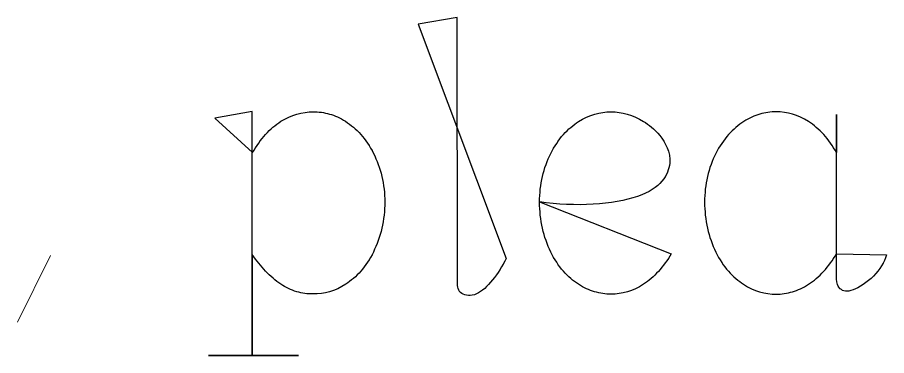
# Model space of a CAD drawing. Header units: centimetres. Extents: x -10.1 to 10.1, y -7.4 to 7.5.
# Drawn here: x -4.898 to -4.015, y 5.401 to 5.745 of the extents above; entities that cross this region are included whole.
import ezdxf

# ---------------------------------------------------------------- set-up
doc = ezdxf.new("R2010")
doc.units = ezdxf.units.CM
doc.header["$MEASUREMENT"] = 0
doc.layers.add('Layer 1', color=7, linetype='Continuous')

msp = doc.modelspace()

# ---------------------------------------------------------------- linework, layer by layer
at = {"layer": 'Layer 1', "color": 7}
for points, knots in [([(-4.49084, 5.73864), (-4.49084, 5.73864), (-4.45121, 5.74549), (-4.45121, 5.74549), (-4.45121, 5.74549), (-4.45121, 5.74549), (-4.45102, 5.47575), (-4.45102, 5.47575), (-4.45102, 5.47575), (-4.45102, 5.47175), (-4.45025, 5.46699), (-4.44644, 5.46472), (-4.44644, 5.46472), (-4.44282, 5.46223), (-4.43729, 5.46168), (-4.43157, 5.46416), (-4.43157, 5.46416), (-4.42585, 5.46662), (-4.42054, 5.47197), (-4.41519, 5.47845), (-4.41519, 5.47845), (-4.41006, 5.48493), (-4.40508, 5.49234), (-4.40127, 5.50036), (-4.40127, 5.50036), (-4.40127, 5.50036), (-4.49084, 5.73864), (-4.49084, 5.73864)], [0, 0, 0, 0, 0.125, 0.125, 0.125, 0.125, 0.25, 0.25, 0.25, 0.25, 0.375, 0.375, 0.375, 0.375, 0.5, 0.5, 0.5, 0.5, 0.625, 0.625, 0.625, 0.625, 0.75, 0.75, 0.75, 0.75, 1, 1, 1, 1]), ([(-4.49084, 5.73864), (-4.49084, 5.73864), (-4.49084, 5.73864), (-4.49084, 5.73864), (-4.49084, 5.73864), (-4.49084, 5.73864), (-4.49084, 5.73864), (-4.49084, 5.73864)], [0, 0, 0, 0, 0.333333, 0.333333, 0.333333, 0.333333, 1, 1, 1, 1]), ([(-4.69735, 5.64302), (-4.69735, 5.64302), (-4.65944, 5.64987), (-4.65944, 5.64987), (-4.65944, 5.64987), (-4.65944, 5.64987), (-4.65944, 5.40145), (-4.65944, 5.40145), (-4.65944, 5.40145), (-4.65944, 5.40145), (-4.7038, 5.40146), (-4.7038, 5.40146), (-4.7038, 5.40146), (-4.7038, 5.40146), (-4.61236, 5.40146), (-4.61236, 5.40146), (-4.61236, 5.40146), (-4.61236, 5.40146), (-4.65941, 5.40146), (-4.65941, 5.40146), (-4.65941, 5.40146), (-4.65941, 5.40146), (-4.65941, 5.50414), (-4.65941, 5.50414), (-4.65941, 5.50414), (-4.6552, 5.49824), (-4.65084, 5.49234), (-4.64589, 5.48739), (-4.64589, 5.48739), (-4.64092, 5.48205), (-4.63578, 5.47768), (-4.63046, 5.47405), (-4.63046, 5.47405), (-4.62533, 5.47064), (-4.6198, 5.46815), (-4.61427, 5.46643), (-4.61427, 5.46643), (-4.60855, 5.4649), (-4.60324, 5.46415), (-4.5975, 5.46415), (-4.5975, 5.46415), (-4.58647, 5.46415), (-4.57522, 5.46701), (-4.56437, 5.47405), (-4.56437, 5.47405), (-4.55921, 5.47767), (-4.55389, 5.48186), (-4.54913, 5.48739), (-4.54913, 5.48739), (-4.54437, 5.49289), (-4.53979, 5.4994), (-4.53638, 5.50681), (-4.53638, 5.50681), (-4.53276, 5.51424), (-4.52971, 5.52242), (-4.52781, 5.53099), (-4.52781, 5.53099), (-4.52569, 5.53977), (-4.52477, 5.54872), (-4.52477, 5.55766), (-4.52477, 5.55766), (-4.52477, 5.5666), (-4.52572, 5.57536), (-4.52781, 5.58375), (-4.52781, 5.58375), (-4.52972, 5.59214), (-4.53257, 5.60013), (-4.53638, 5.60719), (-4.53638, 5.60719), (-4.53979, 5.61462), (-4.54437, 5.62108), (-4.54913, 5.62643), (-4.54913, 5.62643), (-4.55389, 5.63193), (-4.55921, 5.63596), (-4.56456, 5.63977), (-4.56456, 5.63977), (-4.57009, 5.64318), (-4.57562, 5.64567), (-4.58096, 5.6472), (-4.58096, 5.6472), (-4.58646, 5.64873), (-4.59199, 5.64948), (-4.59752, 5.64948), (-4.59752, 5.64948), (-4.60858, 5.64948), (-4.61982, 5.64644), (-4.63049, 5.63977), (-4.63049, 5.63977), (-4.63583, 5.63596), (-4.64115, 5.63196), (-4.64592, 5.62643), (-4.64592, 5.62643), (-4.65087, 5.62109), (-4.65526, 5.61463), (-4.65907, 5.60794), (-4.65907, 5.60794), (-4.65907, 5.60794), (-4.69735, 5.64302), (-4.69735, 5.64302)], [0, 0, 0, 0, 0.038462, 0.038462, 0.038462, 0.038462, 0.076923, 0.076923, 0.076923, 0.076923, 0.115385, 0.115385, 0.115385, 0.115385, 0.153846, 0.153846, 0.153846, 0.153846, 0.192308, 0.192308, 0.192308, 0.192308, 0.230769, 0.230769, 0.230769, 0.230769, 0.269231, 0.269231, 0.269231, 0.269231, 0.307692, 0.307692, 0.307692, 0.307692, 0.346154, 0.346154, 0.346154, 0.346154, 0.384615, 0.384615, 0.384615, 0.384615, 0.423077, 0.423077, 0.423077, 0.423077, 0.461538, 0.461538, 0.461538, 0.461538, 0.5, 0.5, 0.5, 0.5, 0.538462, 0.538462, 0.538462, 0.538462, 0.576923, 0.576923, 0.576923, 0.576923, 0.615385, 0.615385, 0.615385, 0.615385, 0.653846, 0.653846, 0.653846, 0.653846, 0.692308, 0.692308, 0.692308, 0.692308, 0.730769, 0.730769, 0.730769, 0.730769, 0.769231, 0.769231, 0.769231, 0.769231, 0.807692, 0.807692, 0.807692, 0.807692, 0.846154, 0.846154, 0.846154, 0.846154, 0.884615, 0.884615, 0.884615, 0.884615, 0.923077, 0.923077, 0.923077, 0.923077, 1, 1, 1, 1]), ([(-4.36741, 5.55785), (-4.33121, 5.55235), (-4.29179, 5.55499), (-4.26795, 5.56338), (-4.26795, 5.56338), (-4.24414, 5.57158), (-4.23633, 5.58529), (-4.23519, 5.59709), (-4.23519, 5.59709), (-4.23405, 5.60871), (-4.23977, 5.61823), (-4.2453, 5.62527), (-4.2453, 5.62527), (-4.25102, 5.63212), (-4.25633, 5.63633), (-4.26186, 5.63974), (-4.26186, 5.63974), (-4.27271, 5.64641), (-4.28377, 5.64945), (-4.29483, 5.64945), (-4.29483, 5.64945), (-4.30586, 5.64945), (-4.31692, 5.64641), (-4.3278, 5.63974), (-4.3278, 5.63974), (-4.33314, 5.63593), (-4.33828, 5.63175), (-4.34323, 5.6264), (-4.34323, 5.6264), (-4.34799, 5.62068), (-4.35238, 5.61439), (-4.35598, 5.60716), (-4.35598, 5.60716), (-4.3596, 5.6001), (-4.36265, 5.59211), (-4.36455, 5.58353), (-4.36455, 5.58353), (-4.36646, 5.57533), (-4.36741, 5.56657), (-4.36741, 5.55763), (-4.36741, 5.55763), (-4.36741, 5.54869), (-4.36646, 5.53972), (-4.36455, 5.53096), (-4.36455, 5.53096), (-4.36264, 5.52239), (-4.3596, 5.51421), (-4.35598, 5.50678), (-4.35598, 5.50678), (-4.35236, 5.49935), (-4.34799, 5.49286), (-4.34323, 5.48736), (-4.34323, 5.48736), (-4.33828, 5.48183), (-4.33331, 5.47744), (-4.32799, 5.47402), (-4.32799, 5.47402), (-4.32265, 5.4704), (-4.31714, 5.46812), (-4.31161, 5.4664), (-4.31161, 5.4664), (-4.30589, 5.46487), (-4.30037, 5.46391), (-4.29486, 5.46391), (-4.29486, 5.46391), (-4.2838, 5.46391), (-4.27256, 5.46695), (-4.26189, 5.47399), (-4.26189, 5.47399), (-4.25655, 5.47743), (-4.25141, 5.48201), (-4.24665, 5.48714), (-4.24665, 5.48714), (-4.24189, 5.49248), (-4.23731, 5.49857), (-4.23369, 5.50505), (-4.23369, 5.50505), (-4.23369, 5.50505), (-4.36741, 5.55785), (-4.36741, 5.55785)], [0, 0, 0, 0, 0.047619, 0.047619, 0.047619, 0.047619, 0.095238, 0.095238, 0.095238, 0.095238, 0.142857, 0.142857, 0.142857, 0.142857, 0.190476, 0.190476, 0.190476, 0.190476, 0.238095, 0.238095, 0.238095, 0.238095, 0.285714, 0.285714, 0.285714, 0.285714, 0.333333, 0.333333, 0.333333, 0.333333, 0.380952, 0.380952, 0.380952, 0.380952, 0.428571, 0.428571, 0.428571, 0.428571, 0.47619, 0.47619, 0.47619, 0.47619, 0.52381, 0.52381, 0.52381, 0.52381, 0.571429, 0.571429, 0.571429, 0.571429, 0.619048, 0.619048, 0.619048, 0.619048, 0.666667, 0.666667, 0.666667, 0.666667, 0.714286, 0.714286, 0.714286, 0.714286, 0.761905, 0.761905, 0.761905, 0.761905, 0.809524, 0.809524, 0.809524, 0.809524, 0.857143, 0.857143, 0.857143, 0.857143, 0.904762, 0.904762, 0.904762, 0.904762, 1, 1, 1, 1]), ([(-4.06565, 5.50509), (-4.06946, 5.49861), (-4.07401, 5.49252), (-4.0788, 5.48718), (-4.0788, 5.48718), (-4.08356, 5.48205), (-4.08872, 5.47747), (-4.09404, 5.47403), (-4.09404, 5.47403), (-4.09938, 5.47041), (-4.10489, 5.46813), (-4.11042, 5.46641), (-4.11042, 5.46641), (-4.11595, 5.46488), (-4.12145, 5.46392), (-4.12698, 5.46392), (-4.12698, 5.46392), (-4.13822, 5.46392), (-4.14947, 5.46696), (-4.16011, 5.474), (-4.16011, 5.474), (-4.16545, 5.47744), (-4.17059, 5.48181), (-4.17554, 5.48734), (-4.17554, 5.48734), (-4.1803, 5.49284), (-4.18469, 5.49935), (-4.18829, 5.50676), (-4.18829, 5.50676), (-4.19189, 5.51417), (-4.19496, 5.52237), (-4.19686, 5.53094), (-4.19686, 5.53094), (-4.19877, 5.53972), (-4.19972, 5.54867), (-4.19972, 5.55761), (-4.19972, 5.55761), (-4.19972, 5.56655), (-4.19877, 5.57531), (-4.19686, 5.58351), (-4.19686, 5.58351), (-4.19495, 5.59208), (-4.19191, 5.60007), (-4.18829, 5.60714), (-4.18829, 5.60714), (-4.18467, 5.61436), (-4.1803, 5.62066), (-4.17533, 5.62638), (-4.17533, 5.62638), (-4.17057, 5.63172), (-4.16525, 5.63591), (-4.1599, 5.63972), (-4.1599, 5.63972), (-4.15456, 5.64297), (-4.14903, 5.64562), (-4.14352, 5.64715), (-4.14352, 5.64715), (-4.13818, 5.64868), (-4.13265, 5.64943), (-4.12696, 5.64943), (-4.12696, 5.64943), (-4.11593, 5.64943), (-4.10487, 5.64639), (-4.09418, 5.63972), (-4.09418, 5.63972), (-4.08886, 5.63591), (-4.08352, 5.63173), (-4.07857, 5.62638), (-4.07857, 5.62638), (-4.07381, 5.62104), (-4.06944, 5.61458), (-4.06563, 5.60789), (-4.06563, 5.60789), (-4.06563, 5.60789), (-4.06563, 5.64676), (-4.06563, 5.64676), (-4.06563, 5.64676), (-4.06563, 5.64676), (-4.06563, 5.47931), (-4.06563, 5.47931), (-4.06563, 5.47931), (-4.06563, 5.47569), (-4.06468, 5.47188), (-4.06182, 5.46939), (-4.06182, 5.46939), (-4.05915, 5.46693), (-4.05515, 5.46598), (-4.04886, 5.46825), (-4.04886, 5.46825), (-4.04277, 5.47053), (-4.03439, 5.47606), (-4.02809, 5.48235), (-4.02809, 5.48235), (-4.02161, 5.48883), (-4.01722, 5.49608), (-4.01475, 5.50386), (-4.01475, 5.50386), (-4.01475, 5.50386), (-4.06565, 5.50509), (-4.06565, 5.50509)], [0, 0, 0, 0, 0.038462, 0.038462, 0.038462, 0.038462, 0.076923, 0.076923, 0.076923, 0.076923, 0.115385, 0.115385, 0.115385, 0.115385, 0.153846, 0.153846, 0.153846, 0.153846, 0.192308, 0.192308, 0.192308, 0.192308, 0.230769, 0.230769, 0.230769, 0.230769, 0.269231, 0.269231, 0.269231, 0.269231, 0.307692, 0.307692, 0.307692, 0.307692, 0.346154, 0.346154, 0.346154, 0.346154, 0.384615, 0.384615, 0.384615, 0.384615, 0.423077, 0.423077, 0.423077, 0.423077, 0.461538, 0.461538, 0.461538, 0.461538, 0.5, 0.5, 0.5, 0.5, 0.538462, 0.538462, 0.538462, 0.538462, 0.576923, 0.576923, 0.576923, 0.576923, 0.615385, 0.615385, 0.615385, 0.615385, 0.653846, 0.653846, 0.653846, 0.653846, 0.692308, 0.692308, 0.692308, 0.692308, 0.730769, 0.730769, 0.730769, 0.730769, 0.769231, 0.769231, 0.769231, 0.769231, 0.807692, 0.807692, 0.807692, 0.807692, 0.846154, 0.846154, 0.846154, 0.846154, 0.884615, 0.884615, 0.884615, 0.884615, 0.923077, 0.923077, 0.923077, 0.923077, 1, 1, 1, 1]), ([(-4.69735, 5.64302), (-4.69735, 5.64302), (-4.69735, 5.64302), (-4.69735, 5.64302), (-4.69735, 5.64302), (-4.69735, 5.64302), (-4.69735, 5.64302), (-4.69735, 5.64302)], [0, 0, 0, 0, 0.333333, 0.333333, 0.333333, 0.333333, 1, 1, 1, 1]), ([(-4.36741, 5.55785), (-4.36741, 5.55785), (-4.36741, 5.55785), (-4.36741, 5.55785), (-4.36741, 5.55785), (-4.36741, 5.55785), (-4.36741, 5.55785), (-4.36741, 5.55785)], [0, 0, 0, 0, 0.333333, 0.333333, 0.333333, 0.333333, 1, 1, 1, 1]), ([(-4.06565, 5.50509), (-4.06565, 5.50509), (-4.06565, 5.50509), (-4.06565, 5.50509), (-4.06565, 5.50509), (-4.06565, 5.50509), (-4.06565, 5.50509), (-4.06565, 5.50509)], [0, 0, 0, 0, 0.333333, 0.333333, 0.333333, 0.333333, 1, 1, 1, 1])]:
    msp.add_open_spline(points, degree=3, knots=knots, dxfattribs=at)
at = {"layer": 'Layer 1', "lineweight": 0}
for points, knots in [([(-4.49084, 5.73864), (-4.49084, 5.73864), (-4.45121, 5.74549), (-4.45121, 5.74549), (-4.45121, 5.74549), (-4.45121, 5.74549), (-4.45102, 5.47575), (-4.45102, 5.47575), (-4.45102, 5.47575), (-4.45102, 5.47175), (-4.45025, 5.46699), (-4.44644, 5.46472), (-4.44644, 5.46472), (-4.44282, 5.46223), (-4.43729, 5.46168), (-4.43157, 5.46416), (-4.43157, 5.46416), (-4.42585, 5.46662), (-4.42054, 5.47197), (-4.41519, 5.47845), (-4.41519, 5.47845), (-4.41006, 5.48493), (-4.40508, 5.49234), (-4.40127, 5.50036)], [0, 0, 0, 0, 0.142857, 0.142857, 0.142857, 0.142857, 0.285714, 0.285714, 0.285714, 0.285714, 0.428571, 0.428571, 0.428571, 0.428571, 0.571429, 0.571429, 0.571429, 0.571429, 0.714286, 0.714286, 0.714286, 0.714286, 1, 1, 1, 1]), ([(-4.49084, 5.73864), (-4.49084, 5.73864), (-4.49084, 5.73864), (-4.49084, 5.73864), (-4.49084, 5.73864), (-4.49084, 5.73864), (-4.49084, 5.73864), (-4.49084, 5.73864)], [0, 0, 0, 0, 0.333333, 0.333333, 0.333333, 0.333333, 1, 1, 1, 1]), ([(-4.69735, 5.64302), (-4.69735, 5.64302), (-4.65944, 5.64987), (-4.65944, 5.64987), (-4.65944, 5.64987), (-4.65944, 5.64987), (-4.65944, 5.40145), (-4.65944, 5.40145), (-4.65944, 5.40145), (-4.65944, 5.40145), (-4.7038, 5.40146), (-4.7038, 5.40146), (-4.7038, 5.40146), (-4.7038, 5.40146), (-4.61236, 5.40146), (-4.61236, 5.40146), (-4.61236, 5.40146), (-4.61236, 5.40146), (-4.65941, 5.40146), (-4.65941, 5.40146), (-4.65941, 5.40146), (-4.65941, 5.40146), (-4.65941, 5.50414), (-4.65941, 5.50414), (-4.65941, 5.50414), (-4.6552, 5.49824), (-4.65084, 5.49234), (-4.64589, 5.48739), (-4.64589, 5.48739), (-4.64092, 5.48205), (-4.63578, 5.47768), (-4.63046, 5.47405), (-4.63046, 5.47405), (-4.62533, 5.47064), (-4.6198, 5.46815), (-4.61427, 5.46643), (-4.61427, 5.46643), (-4.60855, 5.4649), (-4.60324, 5.46415), (-4.5975, 5.46415), (-4.5975, 5.46415), (-4.58647, 5.46415), (-4.57522, 5.46701), (-4.56437, 5.47405), (-4.56437, 5.47405), (-4.55921, 5.47767), (-4.55389, 5.48186), (-4.54913, 5.48739), (-4.54913, 5.48739), (-4.54437, 5.49289), (-4.53979, 5.4994), (-4.53638, 5.50681), (-4.53638, 5.50681), (-4.53276, 5.51424), (-4.52971, 5.52242), (-4.52781, 5.53099), (-4.52781, 5.53099), (-4.52569, 5.53977), (-4.52477, 5.54872), (-4.52477, 5.55766), (-4.52477, 5.55766), (-4.52477, 5.5666), (-4.52572, 5.57536), (-4.52781, 5.58375), (-4.52781, 5.58375), (-4.52972, 5.59214), (-4.53257, 5.60013), (-4.53638, 5.60719), (-4.53638, 5.60719), (-4.53979, 5.61462), (-4.54437, 5.62108), (-4.54913, 5.62643), (-4.54913, 5.62643), (-4.55389, 5.63193), (-4.55921, 5.63596), (-4.56456, 5.63977), (-4.56456, 5.63977), (-4.57009, 5.64318), (-4.57562, 5.64567), (-4.58096, 5.6472), (-4.58096, 5.6472), (-4.58646, 5.64873), (-4.59199, 5.64948), (-4.59752, 5.64948), (-4.59752, 5.64948), (-4.60858, 5.64948), (-4.61982, 5.64644), (-4.63049, 5.63977), (-4.63049, 5.63977), (-4.63583, 5.63596), (-4.64115, 5.63196), (-4.64592, 5.62643), (-4.64592, 5.62643), (-4.65087, 5.62109), (-4.65526, 5.61463), (-4.65907, 5.60794)], [0, 0, 0, 0, 0.04, 0.04, 0.04, 0.04, 0.08, 0.08, 0.08, 0.08, 0.12, 0.12, 0.12, 0.12, 0.16, 0.16, 0.16, 0.16, 0.2, 0.2, 0.2, 0.2, 0.24, 0.24, 0.24, 0.24, 0.28, 0.28, 0.28, 0.28, 0.32, 0.32, 0.32, 0.32, 0.36, 0.36, 0.36, 0.36, 0.4, 0.4, 0.4, 0.4, 0.44, 0.44, 0.44, 0.44, 0.48, 0.48, 0.48, 0.48, 0.52, 0.52, 0.52, 0.52, 0.56, 0.56, 0.56, 0.56, 0.6, 0.6, 0.6, 0.6, 0.64, 0.64, 0.64, 0.64, 0.68, 0.68, 0.68, 0.68, 0.72, 0.72, 0.72, 0.72, 0.76, 0.76, 0.76, 0.76, 0.8, 0.8, 0.8, 0.8, 0.84, 0.84, 0.84, 0.84, 0.88, 0.88, 0.88, 0.88, 0.92, 0.92, 0.92, 0.92, 1, 1, 1, 1]), ([(-4.36741, 5.55785), (-4.33121, 5.55235), (-4.29179, 5.55499), (-4.26795, 5.56338), (-4.26795, 5.56338), (-4.24414, 5.57158), (-4.23633, 5.58529), (-4.23519, 5.59709), (-4.23519, 5.59709), (-4.23405, 5.60871), (-4.23977, 5.61823), (-4.2453, 5.62527), (-4.2453, 5.62527), (-4.25102, 5.63212), (-4.25633, 5.63633), (-4.26186, 5.63974), (-4.26186, 5.63974), (-4.27271, 5.64641), (-4.28377, 5.64945), (-4.29483, 5.64945), (-4.29483, 5.64945), (-4.30586, 5.64945), (-4.31692, 5.64641), (-4.3278, 5.63974), (-4.3278, 5.63974), (-4.33314, 5.63593), (-4.33828, 5.63175), (-4.34323, 5.6264), (-4.34323, 5.6264), (-4.34799, 5.62068), (-4.35238, 5.61439), (-4.35598, 5.60716), (-4.35598, 5.60716), (-4.3596, 5.6001), (-4.36265, 5.59211), (-4.36455, 5.58353), (-4.36455, 5.58353), (-4.36646, 5.57533), (-4.36741, 5.56657), (-4.36741, 5.55763), (-4.36741, 5.55763), (-4.36741, 5.54869), (-4.36646, 5.53972), (-4.36455, 5.53096), (-4.36455, 5.53096), (-4.36264, 5.52239), (-4.3596, 5.51421), (-4.35598, 5.50678), (-4.35598, 5.50678), (-4.35236, 5.49935), (-4.34799, 5.49286), (-4.34323, 5.48736), (-4.34323, 5.48736), (-4.33828, 5.48183), (-4.33331, 5.47744), (-4.32799, 5.47402), (-4.32799, 5.47402), (-4.32265, 5.4704), (-4.31714, 5.46812), (-4.31161, 5.4664), (-4.31161, 5.4664), (-4.30589, 5.46487), (-4.30037, 5.46391), (-4.29486, 5.46391), (-4.29486, 5.46391), (-4.2838, 5.46391), (-4.27256, 5.46695), (-4.26189, 5.47399), (-4.26189, 5.47399), (-4.25655, 5.47743), (-4.25141, 5.48201), (-4.24665, 5.48714), (-4.24665, 5.48714), (-4.24189, 5.49248), (-4.23731, 5.49857), (-4.23369, 5.50505)], [0, 0, 0, 0, 0.05, 0.05, 0.05, 0.05, 0.1, 0.1, 0.1, 0.1, 0.15, 0.15, 0.15, 0.15, 0.2, 0.2, 0.2, 0.2, 0.25, 0.25, 0.25, 0.25, 0.3, 0.3, 0.3, 0.3, 0.35, 0.35, 0.35, 0.35, 0.4, 0.4, 0.4, 0.4, 0.45, 0.45, 0.45, 0.45, 0.5, 0.5, 0.5, 0.5, 0.55, 0.55, 0.55, 0.55, 0.6, 0.6, 0.6, 0.6, 0.65, 0.65, 0.65, 0.65, 0.7, 0.7, 0.7, 0.7, 0.75, 0.75, 0.75, 0.75, 0.8, 0.8, 0.8, 0.8, 0.85, 0.85, 0.85, 0.85, 0.9, 0.9, 0.9, 0.9, 1, 1, 1, 1]), ([(-4.06565, 5.50509), (-4.06946, 5.49861), (-4.07401, 5.49252), (-4.0788, 5.48718), (-4.0788, 5.48718), (-4.08356, 5.48205), (-4.08872, 5.47747), (-4.09404, 5.47403), (-4.09404, 5.47403), (-4.09938, 5.47041), (-4.10489, 5.46813), (-4.11042, 5.46641), (-4.11042, 5.46641), (-4.11595, 5.46488), (-4.12145, 5.46392), (-4.12698, 5.46392), (-4.12698, 5.46392), (-4.13822, 5.46392), (-4.14947, 5.46696), (-4.16011, 5.474), (-4.16011, 5.474), (-4.16545, 5.47744), (-4.17059, 5.48181), (-4.17554, 5.48734), (-4.17554, 5.48734), (-4.1803, 5.49284), (-4.18469, 5.49935), (-4.18829, 5.50676), (-4.18829, 5.50676), (-4.19189, 5.51417), (-4.19496, 5.52237), (-4.19686, 5.53094), (-4.19686, 5.53094), (-4.19877, 5.53972), (-4.19972, 5.54867), (-4.19972, 5.55761), (-4.19972, 5.55761), (-4.19972, 5.56655), (-4.19877, 5.57531), (-4.19686, 5.58351), (-4.19686, 5.58351), (-4.19495, 5.59208), (-4.19191, 5.60007), (-4.18829, 5.60714), (-4.18829, 5.60714), (-4.18467, 5.61436), (-4.1803, 5.62066), (-4.17533, 5.62638), (-4.17533, 5.62638), (-4.17057, 5.63172), (-4.16525, 5.63591), (-4.1599, 5.63972), (-4.1599, 5.63972), (-4.15456, 5.64297), (-4.14903, 5.64562), (-4.14352, 5.64715), (-4.14352, 5.64715), (-4.13818, 5.64868), (-4.13265, 5.64943), (-4.12696, 5.64943), (-4.12696, 5.64943), (-4.11593, 5.64943), (-4.10487, 5.64639), (-4.09418, 5.63972), (-4.09418, 5.63972), (-4.08886, 5.63591), (-4.08352, 5.63173), (-4.07857, 5.62638), (-4.07857, 5.62638), (-4.07381, 5.62104), (-4.06944, 5.61458), (-4.06563, 5.60789), (-4.06563, 5.60789), (-4.06563, 5.60789), (-4.06563, 5.64676), (-4.06563, 5.64676), (-4.06563, 5.64676), (-4.06563, 5.64676), (-4.06563, 5.47931), (-4.06563, 5.47931), (-4.06563, 5.47931), (-4.06563, 5.47569), (-4.06468, 5.47188), (-4.06182, 5.46939), (-4.06182, 5.46939), (-4.05915, 5.46693), (-4.05515, 5.46598), (-4.04886, 5.46825), (-4.04886, 5.46825), (-4.04277, 5.47053), (-4.03439, 5.47606), (-4.02809, 5.48235), (-4.02809, 5.48235), (-4.02161, 5.48883), (-4.01722, 5.49608), (-4.01475, 5.50386)], [0, 0, 0, 0, 0.04, 0.04, 0.04, 0.04, 0.08, 0.08, 0.08, 0.08, 0.12, 0.12, 0.12, 0.12, 0.16, 0.16, 0.16, 0.16, 0.2, 0.2, 0.2, 0.2, 0.24, 0.24, 0.24, 0.24, 0.28, 0.28, 0.28, 0.28, 0.32, 0.32, 0.32, 0.32, 0.36, 0.36, 0.36, 0.36, 0.4, 0.4, 0.4, 0.4, 0.44, 0.44, 0.44, 0.44, 0.48, 0.48, 0.48, 0.48, 0.52, 0.52, 0.52, 0.52, 0.56, 0.56, 0.56, 0.56, 0.6, 0.6, 0.6, 0.6, 0.64, 0.64, 0.64, 0.64, 0.68, 0.68, 0.68, 0.68, 0.72, 0.72, 0.72, 0.72, 0.76, 0.76, 0.76, 0.76, 0.8, 0.8, 0.8, 0.8, 0.84, 0.84, 0.84, 0.84, 0.88, 0.88, 0.88, 0.88, 0.92, 0.92, 0.92, 0.92, 1, 1, 1, 1]), ([(-4.69735, 5.64302), (-4.69735, 5.64302), (-4.69735, 5.64302), (-4.69735, 5.64302), (-4.69735, 5.64302), (-4.69735, 5.64302), (-4.69735, 5.64302), (-4.69735, 5.64302)], [0, 0, 0, 0, 0.333333, 0.333333, 0.333333, 0.333333, 1, 1, 1, 1]), ([(-4.36741, 5.55785), (-4.36741, 5.55785), (-4.36741, 5.55785), (-4.36741, 5.55785), (-4.36741, 5.55785), (-4.36741, 5.55785), (-4.36741, 5.55785), (-4.36741, 5.55785)], [0, 0, 0, 0, 0.333333, 0.333333, 0.333333, 0.333333, 1, 1, 1, 1]), ([(-4.06565, 5.50509), (-4.06565, 5.50509), (-4.06565, 5.50509), (-4.06565, 5.50509), (-4.06565, 5.50509), (-4.06565, 5.50509), (-4.06565, 5.50509), (-4.06565, 5.50509)], [0, 0, 0, 0, 0.333333, 0.333333, 0.333333, 0.333333, 1, 1, 1, 1])]:
    msp.add_open_spline(points, degree=3, knots=knots, dxfattribs=at)
msp.add_open_spline([(-4.89814, 5.43556), (-4.89814, 5.43556), (-4.86443, 5.50337), (-4.86443, 5.50337)], degree=3, dxfattribs=at)

doc.saveas('drawing.dxf')
